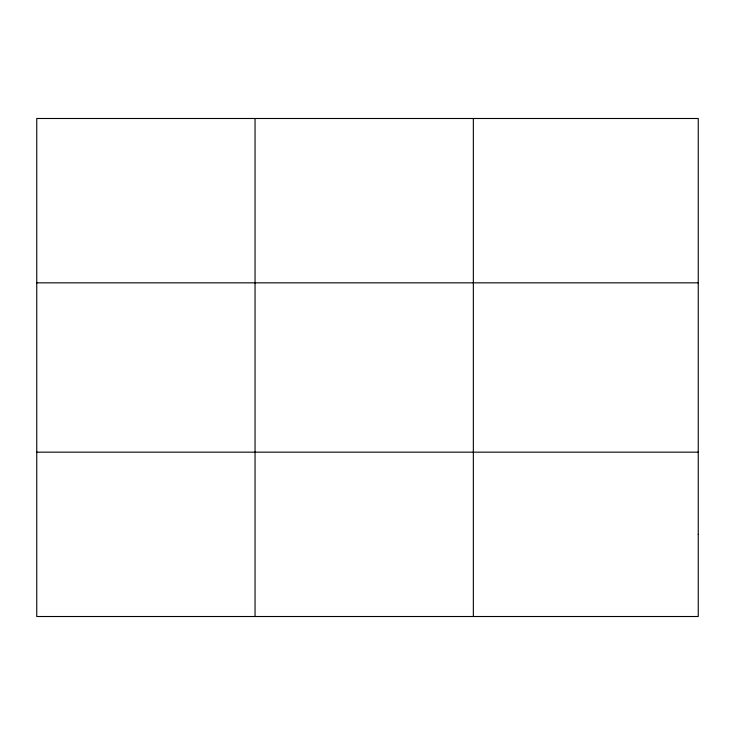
<?xml version="1.0" encoding="UTF-8"?>
<svg xmlns="http://www.w3.org/2000/svg" width="735" height="735" viewBox="0 0 735 735"><rect width="100%" height="100%" fill="white"/><g stroke="black" fill="none" stroke-linecap="round" stroke-linejoin="round"><path stroke-width="1.1" d="M255.045 118.491L255.045 616.509M473.34 118.491L473.34 616.509M36.75 282.837L698.25 282.837M36.75 452.163L698.25 452.163M698.25 534.336L698.25 616.509L36.75 616.509L36.75 118.491L698.25 118.491L698.25 534.336"/></g></svg>
